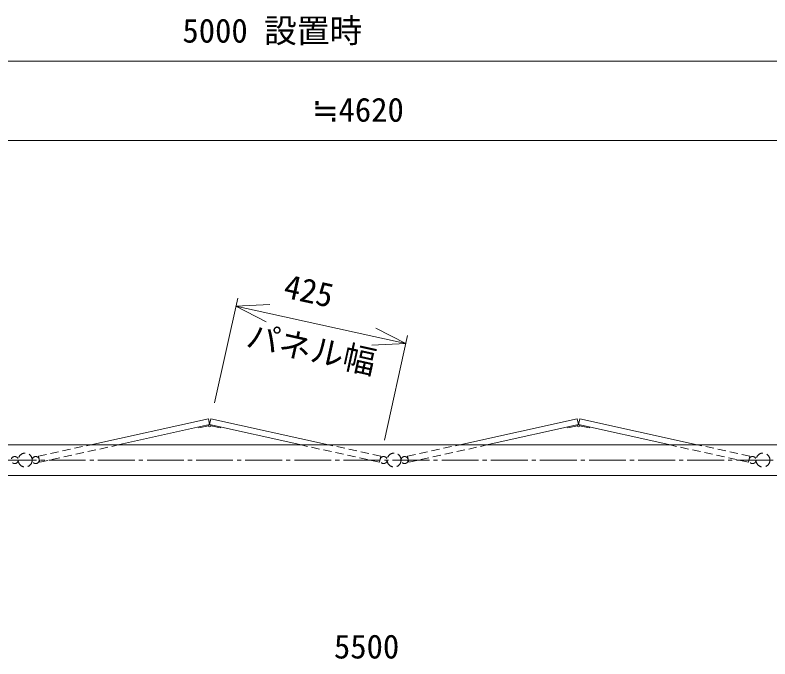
# Model space of a CAD drawing. Units: millimetres, scale not verified. Extents: x -3731 to 3731, y -5269 to 5269.
# Drawn here: x -1166 to 678, y -2223 to -650 of the extents above; entities that cross this region are included whole.
import ezdxf
from ezdxf.enums import TextEntityAlignment as Align

# ---------------------------------------------------------------- set-up
doc = ezdxf.new("R2010")
doc.units = ezdxf.units.MM
doc.header["$LTSCALE"] = 10
doc.linetypes.add('CHAIN2', pattern=[12, 9, -1, 1, -1])
doc.linetypes.add('DASHED2', pattern=[3, 2, -1])
for name, color, linetype, lineweight in [('0-2_05 寸法', 7, 'Continuous', 18), ('0-3_10 当社外形線', 3, 'Continuous', 18), ('0-4_12 当社中心線', 3, 'CHAIN2', 18), ('0-5_13 当社破線', 3, 'DASHED2', 18)]:
    doc.layers.add(name, color=color, linetype=linetype, lineweight=lineweight)
doc.styles.add('ＭＳ ゴシック', font='')
doc.styles.get('ＭＳ ゴシック').set_extended_font_data('MS Gothic')

msp = doc.modelspace()

# ---------------------------------------------------------------- linework, layer by layer
at = {"layer": '0-2_05 寸法'}
for p, q in [((-2864.56, -762.93), (1975.93, -762.93)), ((-2481.91, -956.17), (1975.93, -956.17)), ((-679.15, -1597.15), (-622.47, -1341.42)), ((-626.8, -1360.94), (-548.7, -1378.25)), ((-289.97, -1435.59), (-548.7, -1378.25)), ((-211.87, -1452.9), (-289.97, -1435.59)), ((-264.22, -1689.11), (-207.54, -1433.37))]:
    msp.add_line(p, q, dxfattribs=at)
for points in [[(-553.33, -1399.18), (-626.8, -1360.94), (-544.06, -1357.32)], [(-285.33, -1414.66), (-211.87, -1452.9), (-294.61, -1456.52)]]:
    msp.add_lwpolyline(points, dxfattribs=at)
at = {"layer": '0-3_10 当社外形線'}
for p, q in [((-981.11, -1699.77), (-694.29, -1636.2)), ((-694.29, -1636.2), (-691.05, -1650.85)), ((-687.8, -1636.2), (-691.05, -1650.85)), ((-400.98, -1699.77), (-687.8, -1636.2)), ((-79.81, -1699.77), (207.01, -1636.2)), ((207.01, -1636.2), (210.25, -1650.85)), ((213.5, -1636.2), (210.25, -1650.85)), ((500.32, -1699.77), (213.5, -1636.2)), ((-911.59, -1699.72), (-691.05, -1650.85)), ((-718.05, -1656.83), (-717.57, -1658.97)), ((-717.57, -1658.97), (-693.55, -1653.53)), ((-470.51, -1699.72), (-691.05, -1650.85)), ((-664.53, -1658.97), (-688.55, -1653.53)), ((-664.04, -1656.83), (-664.53, -1658.97)), ((-10.29, -1699.72), (210.25, -1650.85)), ((183.25, -1656.83), (183.73, -1658.97)), ((183.73, -1658.97), (207.75, -1653.53)), ((430.79, -1699.72), (210.25, -1650.85)), ((236.77, -1658.97), (212.75, -1653.53)), ((237.26, -1656.83), (236.77, -1658.97)), ((-3004.07, -1699.85), (2495.93, -1699.85)), ((-3004.07, -1774.85), (2495.93, -1774.85))]:
    msp.add_line(p, q, dxfattribs=at)
for centre in [(-691.05, -1653.41), (210.25, -1653.41)]:
    msp.add_circle(centre, 2.5, dxfattribs=at)
at = {"layer": '0-4_12 当社中心線'}
msp.add_line((-3004.07, -1737.35), (2495.93, -1737.35), dxfattribs=at)
at = {"layer": '0-5_13 当社破線'}
for p, q in [((-1109.23, -1728.16), (-981.11, -1699.77)), ((-1105.98, -1742.8), (-911.59, -1699.72)), ((-276.12, -1742.8), (-470.51, -1699.72)), ((-272.87, -1728.16), (-400.98, -1699.77)), ((-207.93, -1728.16), (-79.81, -1699.77)), ((-204.68, -1742.8), (-10.29, -1699.72)), ((625.18, -1742.8), (430.79, -1699.72)), ((628.43, -1728.16), (500.32, -1699.77)), ((-1109.23, -1728.16), (-1105.98, -1742.8)), ((-272.87, -1728.16), (-276.12, -1742.8)), ((-207.93, -1728.16), (-204.68, -1742.8)), ((628.43, -1728.16), (625.18, -1742.8))]:
    msp.add_line(p, q, dxfattribs=at)
for centre, radius in [((-1167.35, -1737.35), 8.65), ((-1141.7, -1737.35), 17), ((-1116.05, -1737.35), 8.65), ((-266.05, -1737.35), 8.65), ((-240.4, -1737.35), 17), ((-214.75, -1737.35), 8.65), ((635.25, -1737.35), 8.65), ((660.9, -1737.35), 17)]:
    msp.add_circle(centre, radius, dxfattribs=at)

# ---------------------------------------------------------------- texts
at = {"layer": '0-2_05 寸法', "style": 'ＭＳ ゴシック'}
for s, p in [('5000 設置時', (-757.65, -734.93)), ('≒4620', (-440.99, -928.17)), ('5500', (-387.4, -2239.87))]:
    msp.add_text(s, height=58.65, dxfattribs=at).set_placement(p, align=Align.BOTTOM_LEFT)
for s, p in [('425', (-517.42, -1356.5)), ('パネル幅', (-608.59, -1476.75))]:
    msp.add_text(s, height=58.65, rotation=347.504, dxfattribs=at).set_placement(p, align=Align.BOTTOM_LEFT)

doc.saveas('drawing.dxf')
